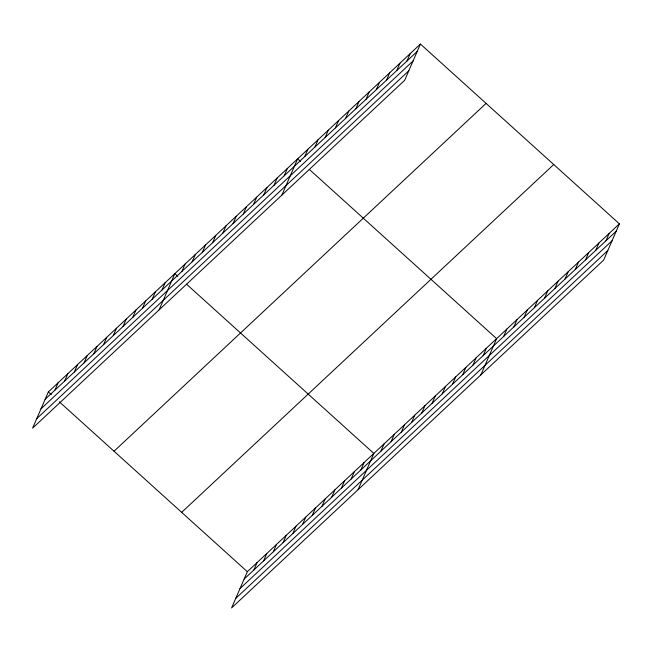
<?xml version="1.0" encoding="UTF-8"?>
<svg xmlns="http://www.w3.org/2000/svg" width="652" height="652" viewBox="0 0 652 652"><rect width="100%" height="100%" fill="white"/><g stroke="black" fill="none" stroke-linecap="round" stroke-linejoin="round"><path stroke-width="0.98" d="M420.418 44.059L48.362 391.901L32.6 428.152L404.656 80.31L420.418 44.059L619.4 223.848L603.638 260.099L231.582 607.941L247.344 571.69L619.4 223.848M54.882 390.181L58.093 382.805M64.613 381.086L67.824 373.702M74.344 371.99L77.555 364.607M84.075 362.887L87.286 355.511M93.806 353.791L97.018 346.416M103.538 344.696L106.749 337.312M113.269 335.601L116.48 328.217M123 326.497L126.211 319.121M132.731 317.402L135.942 310.026M142.462 308.306L145.673 300.922M152.193 299.211L155.404 291.827M161.924 290.107L165.135 282.732M159.096 309.887L174.866 273.636L177.784 276.269M181.884 271.444L185.095 264.068M192.12 261.884L195.323 254.5M202.348 252.316L205.559 244.94M212.576 242.748L215.788 235.372M222.813 233.188L226.024 225.804M233.041 223.62L236.252 216.244M243.277 214.052L246.48 206.676M253.506 204.492L256.717 197.108M263.742 194.924L266.945 187.54M273.97 185.355L277.182 177.98M284.199 175.787L287.41 168.412M281.876 195.095L297.638 158.844L300.564 161.484M304.663 156.659L307.874 149.284M314.9 147.091L318.103 139.715M325.128 137.531L328.339 130.147M335.356 127.963L338.567 120.587M345.593 118.395L348.804 111.019M355.821 108.835L359.032 101.451M366.057 99.267L369.26 91.883M376.285 89.699L379.497 82.323M386.522 80.139L389.725 72.755M396.75 70.571L399.961 63.187M406.978 61.003L410.19 53.627M253.864 569.97L257.075 562.594M263.595 560.875L266.798 553.499M273.327 551.779L276.529 544.396M283.058 542.684L286.261 535.3M292.789 533.581L295.992 526.205M302.52 524.485L305.723 517.109M312.251 515.39L315.454 508.006M321.982 506.294L325.185 498.91M331.705 497.191L334.916 489.815M341.436 488.095L344.647 480.72M351.167 479L354.378 471.616M360.898 469.905L364.109 462.521M358.078 489.676L373.84 453.425L186.537 284.182M380.866 451.241L384.069 443.857M391.094 441.673L394.305 434.297M401.33 432.105L404.533 424.729M411.559 422.545L414.77 415.161M421.787 412.977L424.998 405.593M432.023 403.409L435.234 396.033M442.252 393.841L445.463 386.465M452.488 384.281L455.691 376.897M462.716 374.713L465.927 367.337M472.944 365.144L476.156 357.769M483.181 355.584L486.392 348.201M480.858 374.884L496.62 338.641L309.317 169.398M503.646 336.448L506.848 329.073M513.874 326.888L517.085 319.504M524.11 317.32L527.313 309.936M534.338 307.752L537.55 300.376M544.567 298.192L547.778 290.808M554.803 288.624L558.014 281.24M565.031 279.056L568.242 271.68M575.268 269.488L578.471 262.112M585.496 259.928L588.707 252.544M595.724 250.36L598.935 242.984M605.961 240.792L609.172 233.416M45.151 399.277L417.215 51.435M41.011 408.804L413.066 60.962M36.74 418.625L408.804 70.783M114.027 451.233L486.082 103.391M181.68 512.358L553.735 164.516M244.133 579.074L616.189 231.232M239.993 588.601L612.049 240.759M235.722 598.414L607.778 250.572M48.362 391.901L51.28 394.533M59.308 401.787L247.344 571.69"/></g></svg>
